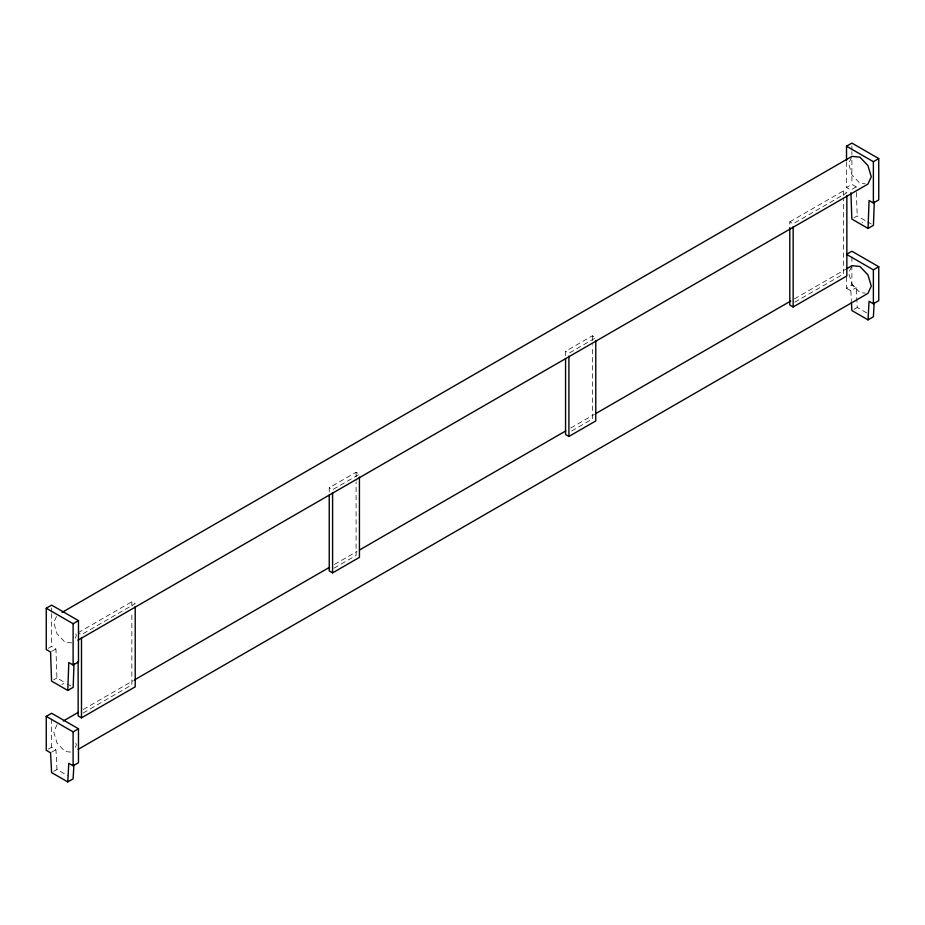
<?xml version="1.0" encoding="UTF-8"?>
<svg xmlns="http://www.w3.org/2000/svg" width="925" height="925" viewBox="0 0 925 925"><rect width="100%" height="100%" fill="white"/><g stroke="black" fill="none" stroke-linecap="round" stroke-linejoin="round"><path stroke-width="0.69" stroke-dasharray="4.62 3.47" d="M329.231 492.054L329.231 487.752L356.09 472.247L359.443 474.19L332.595 489.695L329.231 487.752M565.557 355.616L565.557 351.315L592.405 335.81L595.769 337.752L568.91 353.257L565.557 351.315M56.494 616.524L53.731 622.629L57.049 633.775L65.051 642.216L71.711 642.875M75.26 638.123L76.359 635.683L75.26 631.972M57.049 724.61L53.731 731.929L57.049 743.087L65.051 751.528L71.711 752.187M75.26 747.435L76.359 744.995L75.26 741.283M851.405 157.585L848.641 163.69L851.948 174.837L859.949 183.289L865.28 183.809M851.405 266.897L848.641 273.002L851.948 284.148L859.949 292.589L865.28 293.121M48.401 648.286L51.627 646.425L55.939 648.911L56.934 677.979L65.051 682.65L61.825 684.512M846.525 161.852L846.525 187.498L851.89 184.387L856.203 186.885L856.353 191.036M78.139 632.723L131.847 601.712L135.212 603.655L81.493 634.654L79.261 633.371M789.788 221.85L843.507 190.839L846.861 192.782L793.153 223.792L789.788 221.85L789.788 226.151M51.638 651.397L55.939 648.911M856.203 186.885L850.838 189.983L846.525 187.498M53.708 679.84L56.934 677.979M853.983 217.803L857.209 215.953L865.326 220.613L862.1 222.474M83.296 709.452L133.292 680.592M334.515 564.412L357.015 551.427M570.737 428.032L594.486 414.319M794.459 298.868L845.704 269.279M83.134 713.025L131.847 684.893L131.847 611.749M334.11 568.123L356.09 555.428L356.09 482.283M571.662 430.969L592.405 418.99L592.405 345.846M794.795 302.151L843.507 274.031L843.507 199.453M48.401 749.065L51.627 747.203L55.939 749.701L56.968 769.484L68.149 775.936M846.525 276.957L846.525 288.276L851.89 285.178L856.203 287.663L857.244 307.447L867.188 313.193M51.638 752.175L55.939 749.701M846.525 288.276L850.838 290.762L856.203 287.663M53.742 771.346L56.968 769.484M854.018 309.308L857.244 307.447M867.638 221.954L871.119 223.977M67.363 683.991L70.843 686.015M850.838 290.762L851.358 300.66M856.4 192.423L857.209 215.953M851.89 145.942L851.89 150.208M851.89 151.631L851.89 154.487M851.89 160.175L851.89 184.387M851.89 256.896L851.89 263.96M851.89 265.371L851.89 285.178M843.507 190.839L843.507 198.019M592.405 335.81L592.405 344.412M356.09 472.247L356.09 480.85M131.847 601.712L131.847 606.014M51.627 607.968L51.627 612.246M51.627 613.668L51.627 646.425M51.627 718.922L51.627 747.203"/><path stroke-width="1.39" d="M329.231 494.921L329.231 570.933L332.595 572.876L359.443 557.37L359.443 477.057M332.595 572.876L332.595 492.562M565.557 358.484L565.557 434.496L568.91 436.438L595.769 420.933L595.769 340.62M568.91 436.438L568.91 356.125M67.791 690.455L68.797 662.543L73.11 665.029L78.475 661.93L78.475 620.629L51.627 605.123L46.25 608.222L46.25 649.523L50.563 652.021L51.557 681.077L67.791 690.455L73.168 687.356L74.012 663.63M850.931 192.747L851.832 219.052L868.066 228.429L869.061 200.505L873.373 202.991L878.75 199.892L878.75 158.591L851.89 143.086L846.525 146.185L846.525 160.43M874.287 201.592L873.443 225.318L868.066 228.429M67.756 781.914L68.797 763.322L73.11 765.808L78.475 762.709L78.475 728.773L51.627 713.268L46.25 716.366L46.25 750.302L50.563 752.8L51.603 772.583L67.756 781.914L73.121 778.815L73.919 764.513M851.428 302.07L851.879 310.546L868.032 319.877L869.061 301.284L873.373 303.782L878.75 300.671L878.75 266.735L851.89 251.23L846.525 254.34L873.373 269.834L878.75 266.735M874.194 302.475L873.397 316.778L868.032 319.877M62.044 612.408L851.948 156.371L859.949 157.157L867.951 165.598L871.269 176.756L867.951 184.075L78.047 640.123M46.25 608.222L73.11 623.728L78.475 620.629M846.525 146.185L873.373 161.69L878.75 158.591M63.293 721.003L78.301 712.343M134.541 679.875L329.52 567.303M359.513 549.982L565.742 430.923M595.735 413.602L790.713 301.03M846.953 268.562L851.948 265.672L859.949 266.469L867.951 274.91L871.269 286.056L867.951 293.387L78.047 749.435M78.139 661.41L78.139 715.904L81.493 717.846L135.212 686.836L135.212 606.522M789.788 227.585L789.788 305.03L793.153 306.973L846.861 275.962L846.861 195.649M46.25 716.366L73.11 731.872L78.475 728.773M873.373 161.69L873.373 202.991M873.373 269.834L873.373 303.782M793.153 226.66L793.153 306.973M81.493 637.533L81.493 717.846M73.11 623.728L73.11 665.029M73.11 731.872L73.11 765.808"/></g></svg>
